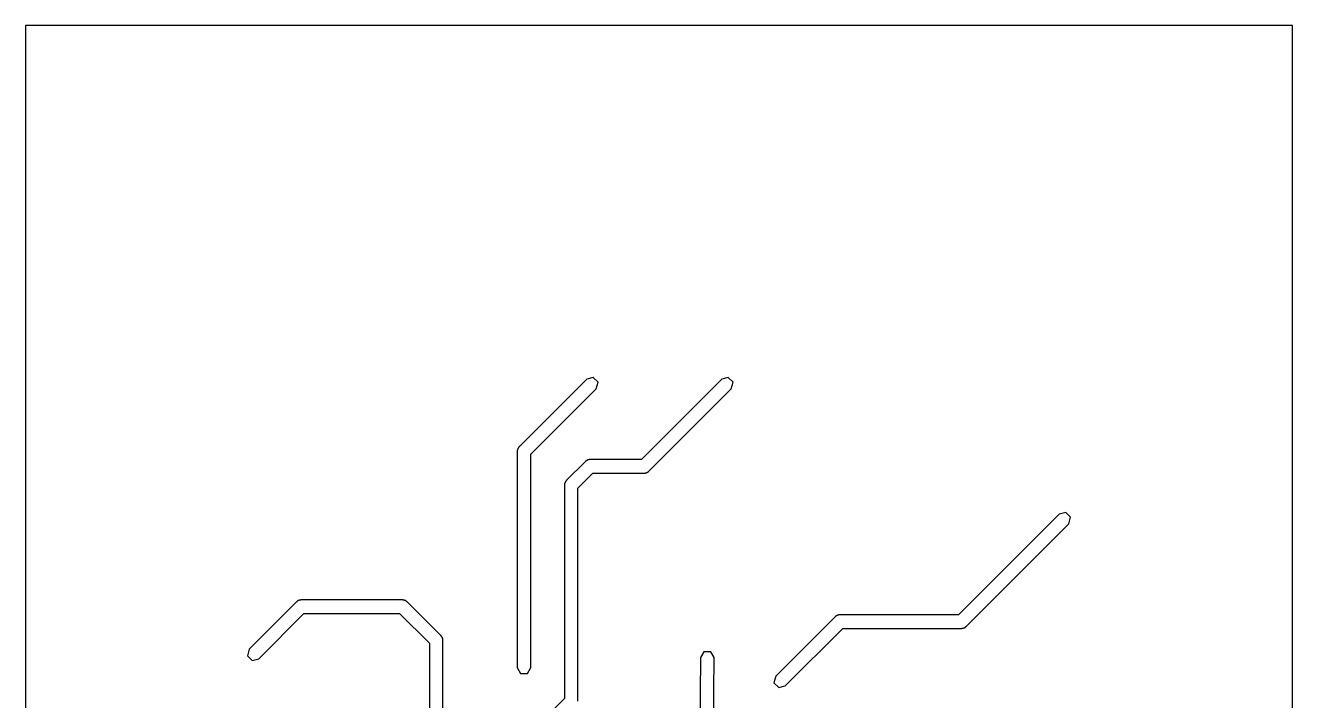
# Model space of a CAD drawing. Extents: x -11.9 to 11.9, y -22 to 22.
# Drawn here: x -11.92 to 11.92, y 9.28 to 21.99 of the extents above; entities that cross this region are included whole.
import ezdxf

# ---------------------------------------------------------------- set-up
doc = ezdxf.new("R2010")
doc.units = 0
doc.layers.add('BOTTOM_-_WELDED', color=7, linetype='CONTINUOUS')

msp = doc.modelspace()

# ---------------------------------------------------------------- linework, layer by layer
at = {"layer": 'BOTTOM_-_WELDED', "color": 250}
msp.add_lwpolyline([(-11.9199, -21.9873), (11.9199, -21.9873), (11.9199, 21.9873), (-11.9199, 21.9873), (-11.9199, -21.9873)], close=True, dxfattribs=at)
at = {"layer": 'BOTTOM_-_WELDED', "color": 132}
for points in [[(-2.413, 13.9174), (-1.1802, 15.1502), (-1.1473, 15.2729), (-1.2371, 15.3627), (-1.3598, 15.3298), (-2.627, 14.0625), (-2.6285, 14.0611), (-2.6298, 14.0598), (-2.63, 14.0596), (-2.6313, 14.0583), (-2.6315, 14.0581), (-2.6328, 14.0567), (-2.6329, 14.0566), (-2.6342, 14.0552), (-2.6343, 14.0551), (-2.6356, 14.0536), (-2.637, 14.052), (-2.6383, 14.0504), (-2.6396, 14.0488), (-2.6409, 14.0472), (-2.6409, 14.0471), (-2.6421, 14.0455), (-2.6422, 14.0454), (-2.6433, 14.0439), (-2.6434, 14.0438), (-2.6445, 14.0422), (-2.6446, 14.042), (-2.6456, 14.0405), (-2.6458, 14.0403), (-2.6468, 14.0388), (-2.6469, 14.0386), (-2.6479, 14.037), (-2.648, 14.0368), (-2.6489, 14.0353), (-2.6491, 14.035), (-2.65, 14.0335), (-2.6501, 14.0333), (-2.651, 14.0317), (-2.6511, 14.0315), (-2.652, 14.0299), (-2.6521, 14.0296), (-2.6529, 14.0281), (-2.6531, 14.0278), (-2.6539, 14.0263), (-2.654, 14.026), (-2.6548, 14.0244), (-2.6549, 14.0241), (-2.6556, 14.0225), (-2.6558, 14.0222), (-2.6565, 14.0207), (-2.6566, 14.0203), (-2.6573, 14.0188), (-2.6574, 14.0184), (-2.658, 14.0169), (-2.6582, 14.0165), (-2.6588, 14.0149), (-2.6589, 14.0146), (-2.6595, 14.013), (-2.6596, 14.0127), (-2.6602, 14.0111), (-2.6603, 14.0107), (-2.6608, 14.0091), (-2.6609, 14.0088), (-2.6615, 14.0071), (-2.6615, 14.0068), (-2.662, 14.0051), (-2.6621, 14.0049), (-2.6626, 14.0031), (-2.6627, 14.0029), (-2.6631, 14.0011), (-2.6632, 14.0009), (-2.6636, 13.9991), (-2.6637, 13.9989), (-2.6641, 13.9971), (-2.6641, 13.9969), (-2.6645, 13.9951), (-2.6645, 13.9949), (-2.6649, 13.993), (-2.6649, 13.9928), (-2.6653, 13.991), (-2.6653, 13.9908), (-2.6656, 13.9889), (-2.6656, 13.9888), (-2.6659, 13.9868), (-2.6661, 13.9848), (-2.6662, 13.9847), (-2.6664, 13.9827), (-2.6666, 13.9806), (-2.6667, 13.9785), (-2.6668, 13.9765), (-2.6668, 13.9764), (-2.6669, 13.9744), (-2.6669, 13.9742), (-2.667, 13.9723), (-2.667, 13.9721), (-2.667, 13.9703), (-2.667, 13.97), (-2.667, 13.9682), (-2.667, 13.9661), (-2.667, 9.906), (-2.6035, 9.796), (-2.4765, 9.796), (-2.413, 9.906), (-2.413, 13.9174)], [(3.3111, 10.8566), (2.1962, 9.7418), (2.1633, 9.6191), (2.2531, 9.5293), (2.3758, 9.5622), (3.4562, 10.6426), (5.1541, 10.6426), (5.1562, 10.6426), (5.1583, 10.6426), (5.6857, 10.6426), (5.6878, 10.6426), (5.6896, 10.6426), (5.6899, 10.6426), (5.6917, 10.6426), (5.6919, 10.6426), (5.6938, 10.6427), (5.694, 10.6427), (5.696, 10.6428), (5.6961, 10.6428), (5.6981, 10.6429), (5.7002, 10.643), (5.7023, 10.6432), (5.7043, 10.6434), (5.7044, 10.6435), (5.7064, 10.6437), (5.7084, 10.644), (5.7085, 10.644), (5.7104, 10.6443), (5.7106, 10.6443), (5.7124, 10.6447), (5.7126, 10.6447), (5.7145, 10.6451), (5.7147, 10.6451), (5.7165, 10.6455), (5.7167, 10.6455), (5.7185, 10.6459), (5.7187, 10.646), (5.7205, 10.6464), (5.7207, 10.6465), (5.7225, 10.6469), (5.7227, 10.647), (5.7245, 10.6475), (5.7247, 10.6476), (5.7264, 10.6481), (5.7267, 10.6481), (5.7284, 10.6487), (5.7287, 10.6488), (5.7303, 10.6493), (5.7307, 10.6494), (5.7323, 10.65), (5.7326, 10.6501), (5.7342, 10.6507), (5.7345, 10.6508), (5.7361, 10.6514), (5.7365, 10.6516), (5.738, 10.6522), (5.7384, 10.6523), (5.7399, 10.653), (5.7403, 10.6531), (5.7418, 10.6538), (5.7421, 10.654), (5.7437, 10.6547), (5.744, 10.6548), (5.7456, 10.6556), (5.7459, 10.6557), (5.7474, 10.6565), (5.7477, 10.6567), (5.7492, 10.6575), (5.7495, 10.6576), (5.7511, 10.6585), (5.7513, 10.6586), (5.7529, 10.6595), (5.7531, 10.6596), (5.7546, 10.6605), (5.7549, 10.6607), (5.7564, 10.6616), (5.7566, 10.6617), (5.7582, 10.6627), (5.7584, 10.6628), (5.7599, 10.6638), (5.7601, 10.664), (5.7616, 10.665), (5.7618, 10.6651), (5.7634, 10.6662), (5.7635, 10.6663), (5.765, 10.6674), (5.7651, 10.6675), (5.7667, 10.6687), (5.7668, 10.6687), (5.7684, 10.67), (5.77, 10.6713), (5.7716, 10.6726), (5.7732, 10.674), (5.7747, 10.6753), (5.7748, 10.6754), (5.7762, 10.6767), (5.7763, 10.6768), (5.7777, 10.6781), (5.7779, 10.6783), (5.7792, 10.6796), (5.7794, 10.6798), (5.7807, 10.6811), (5.7821, 10.6826), (7.7098, 12.6102), (7.7427, 12.7329), (7.6529, 12.8227), (7.5302, 12.7898), (5.637, 10.8966), (5.1583, 10.8966), (5.1562, 10.8966), (5.1541, 10.8966), (3.4075, 10.8966), (3.4054, 10.8966), (3.4036, 10.8966), (3.4033, 10.8966), (3.4015, 10.8966), (3.4013, 10.8966), (3.3994, 10.8965), (3.3992, 10.8965), (3.3972, 10.8964), (3.3971, 10.8964), (3.3951, 10.8963), (3.393, 10.8962), (3.3909, 10.896), (3.3889, 10.8958), (3.3888, 10.8957), (3.3868, 10.8955), (3.3848, 10.8952), (3.3847, 10.8952), (3.3828, 10.8949), (3.3826, 10.8949), (3.3808, 10.8945), (3.3806, 10.8945), (3.3787, 10.8941), (3.3785, 10.8941), (3.3767, 10.8937), (3.3765, 10.8937), (3.3747, 10.8933), (3.3745, 10.8932), (3.3727, 10.8928), (3.3725, 10.8927), (3.3707, 10.8923), (3.3705, 10.8922), (3.3687, 10.8917), (3.3685, 10.8916), (3.3668, 10.8911), (3.3665, 10.8911), (3.3648, 10.8905), (3.3645, 10.8904), (3.3629, 10.8899), (3.3625, 10.8898), (3.3609, 10.8892), (3.3606, 10.8891), (3.359, 10.8885), (3.3587, 10.8884), (3.3571, 10.8878), (3.3567, 10.8876), (3.3552, 10.887), (3.3548, 10.8869), (3.3533, 10.8862), (3.3529, 10.8861), (3.3514, 10.8854), (3.3511, 10.8852), (3.3495, 10.8845), (3.3492, 10.8844), (3.3476, 10.8836), (3.3473, 10.8835), (3.3458, 10.8827), (3.3455, 10.8825), (3.344, 10.8817), (3.3437, 10.8816), (3.3421, 10.8807), (3.3419, 10.8806), (3.3403, 10.8797), (3.3401, 10.8796), (3.3386, 10.8787), (3.3383, 10.8785), (3.3368, 10.8776), (3.3366, 10.8775), (3.335, 10.8765), (3.3348, 10.8764), (3.3333, 10.8754), (3.3331, 10.8752), (3.3316, 10.8742), (3.3314, 10.8741), (3.3298, 10.873), (3.3297, 10.8729), (3.3282, 10.8718), (3.3281, 10.8717), (3.3265, 10.8705), (3.3264, 10.8705), (3.3248, 10.8692), (3.3232, 10.8679), (3.3216, 10.8666), (3.32, 10.8652), (3.3185, 10.8639), (3.3184, 10.8638), (3.317, 10.8625), (3.3169, 10.8624), (3.3155, 10.8611), (3.3153, 10.8609), (3.314, 10.8596), (3.3138, 10.8594), (3.3125, 10.8581), (3.3111, 10.8566)], [(2.6302, 7.7764), (1.0243, 8.8178), (1.0369, 10.0913), (0.9734, 10.2013), (0.8464, 10.2013), (0.7829, 10.0913), (0.7694, 8.7308), (0.8329, 8.6208), (0.887, 8.6041), (2.4976, 7.5598), (2.6246, 7.5565), (2.691, 7.6648), (2.6302, 7.7764)]]:
    msp.add_lwpolyline(points, close=True, dxfattribs=at)
for points in [[(-1.524, 9.2749), (-1.524, 13.2824), (-1.2428, 13.5636), (-0.2833, 13.5636), (-0.2812, 13.5636), (-0.2794, 13.5636), (-0.2791, 13.5636), (-0.2773, 13.5636), (-0.2771, 13.5636), (-0.2752, 13.5637), (-0.275, 13.5637), (-0.273, 13.5638), (-0.2729, 13.5638), (-0.2709, 13.5639), (-0.2688, 13.564), (-0.2667, 13.5642), (-0.2647, 13.5644), (-0.2646, 13.5645), (-0.2626, 13.5647), (-0.2606, 13.565), (-0.2605, 13.565), (-0.2586, 13.5653), (-0.2584, 13.5653), (-0.2566, 13.5657), (-0.2564, 13.5657), (-0.2545, 13.5661), (-0.2543, 13.5661), (-0.2525, 13.5665), (-0.2523, 13.5665), (-0.2505, 13.5669), (-0.2503, 13.567), (-0.2485, 13.5674), (-0.2483, 13.5675), (-0.2465, 13.5679), (-0.2463, 13.568), (-0.2445, 13.5685), (-0.2443, 13.5686), (-0.2426, 13.5691), (-0.2423, 13.5691), (-0.2406, 13.5697), (-0.2403, 13.5698), (-0.2387, 13.5703), (-0.2383, 13.5704), (-0.2367, 13.571), (-0.2364, 13.5711), (-0.2348, 13.5717), (-0.2345, 13.5718), (-0.2329, 13.5724), (-0.2325, 13.5726), (-0.231, 13.5732), (-0.2306, 13.5733), (-0.2291, 13.574), (-0.2287, 13.5741), (-0.2272, 13.5748), (-0.2269, 13.575), (-0.2253, 13.5757), (-0.225, 13.5758), (-0.2234, 13.5766), (-0.2231, 13.5767), (-0.2216, 13.5775), (-0.2213, 13.5777), (-0.2198, 13.5785), (-0.2195, 13.5786), (-0.2179, 13.5795), (-0.2177, 13.5796), (-0.2161, 13.5805), (-0.2159, 13.5806), (-0.2144, 13.5815), (-0.2141, 13.5817), (-0.2126, 13.5826), (-0.2124, 13.5827), (-0.2108, 13.5837), (-0.2106, 13.5838), (-0.2091, 13.5848), (-0.2089, 13.585), (-0.2074, 13.586), (-0.2072, 13.5861), (-0.2056, 13.5872), (-0.2055, 13.5873), (-0.204, 13.5884), (-0.2039, 13.5885), (-0.2023, 13.5897), (-0.2022, 13.5897), (-0.2006, 13.591), (-0.199, 13.5923), (-0.1974, 13.5936), (-0.1958, 13.595), (-0.1943, 13.5963), (-0.1942, 13.5964), (-0.1928, 13.5977), (-0.1927, 13.5978), (-0.1913, 13.5991), (-0.1911, 13.5993), (-0.1898, 13.6006), (-0.1896, 13.6008), (-0.1883, 13.6021), (-0.1869, 13.6036), (1.3598, 15.1502), (1.3927, 15.2729), (1.3029, 15.3627), (1.1802, 15.3298), (-0.332, 13.8176), (-1.2915, 13.8176), (-1.2936, 13.8176), (-1.2954, 13.8176), (-1.2957, 13.8176), (-1.2975, 13.8176), (-1.2977, 13.8176), (-1.2996, 13.8175), (-1.2998, 13.8175), (-1.3018, 13.8174), (-1.3019, 13.8174), (-1.3039, 13.8173), (-1.306, 13.8172), (-1.3081, 13.817), (-1.3101, 13.8168), (-1.3102, 13.8167), (-1.3122, 13.8165), (-1.3142, 13.8162), (-1.3143, 13.8162), (-1.3162, 13.8159), (-1.3164, 13.8159), (-1.3182, 13.8155), (-1.3184, 13.8155), (-1.3203, 13.8151), (-1.3205, 13.8151), (-1.3223, 13.8147), (-1.3225, 13.8147), (-1.3243, 13.8143), (-1.3245, 13.8142), (-1.3263, 13.8138), (-1.3265, 13.8137), (-1.3283, 13.8133), (-1.3285, 13.8132), (-1.3303, 13.8127), (-1.3305, 13.8126), (-1.3322, 13.8121), (-1.3325, 13.8121), (-1.3342, 13.8115), (-1.3345, 13.8114), (-1.3361, 13.8109), (-1.3365, 13.8108), (-1.3381, 13.8102), (-1.3384, 13.8101), (-1.34, 13.8095), (-1.3403, 13.8094), (-1.3419, 13.8088), (-1.3423, 13.8086), (-1.3438, 13.808), (-1.3442, 13.8079), (-1.3457, 13.8072), (-1.3461, 13.8071), (-1.3476, 13.8064), (-1.3479, 13.8062), (-1.3495, 13.8055), (-1.3498, 13.8054), (-1.3514, 13.8046), (-1.3517, 13.8045), (-1.3532, 13.8037), (-1.3535, 13.8035), (-1.355, 13.8027), (-1.3553, 13.8026), (-1.3569, 13.8017), (-1.3571, 13.8016), (-1.3587, 13.8007), (-1.3589, 13.8006), (-1.3604, 13.7997), (-1.3607, 13.7995), (-1.3622, 13.7986), (-1.3624, 13.7985), (-1.364, 13.7975), (-1.3642, 13.7974), (-1.3657, 13.7964), (-1.3659, 13.7962), (-1.3674, 13.7952), (-1.3676, 13.7951), (-1.3692, 13.794), (-1.3693, 13.7939), (-1.3708, 13.7928), (-1.3709, 13.7927), (-1.3725, 13.7915), (-1.3726, 13.7915), (-1.3742, 13.7902), (-1.3758, 13.7889), (-1.3774, 13.7876), (-1.379, 13.7862), (-1.3805, 13.7849), (-1.3806, 13.7848), (-1.382, 13.7835), (-1.3821, 13.7834), (-1.3835, 13.7821), (-1.3837, 13.7819), (-1.385, 13.7806), (-1.3852, 13.7804), (-1.3865, 13.7791), (-1.3879, 13.7776), (-1.3879, 13.7776), (-1.738, 13.4275), (-1.7395, 13.4261), (-1.7408, 13.4248), (-1.741, 13.4246), (-1.7423, 13.4233), (-1.7425, 13.4231), (-1.7438, 13.4217), (-1.7439, 13.4216), (-1.7452, 13.4202), (-1.7453, 13.4201), (-1.7466, 13.4186), (-1.748, 13.417), (-1.7493, 13.4154), (-1.7506, 13.4138), (-1.7519, 13.4122), (-1.7519, 13.4121), (-1.7531, 13.4105), (-1.7532, 13.4104), (-1.7543, 13.4089), (-1.7544, 13.4088), (-1.7555, 13.4072), (-1.7556, 13.407), (-1.7566, 13.4055), (-1.7568, 13.4053), (-1.7578, 13.4038), (-1.7579, 13.4036), (-1.7589, 13.402), (-1.759, 13.4018), (-1.7599, 13.4003), (-1.7601, 13.4), (-1.761, 13.3985), (-1.7611, 13.3983), (-1.762, 13.3967), (-1.7621, 13.3965), (-1.763, 13.3949), (-1.7631, 13.3946), (-1.7639, 13.3931), (-1.7641, 13.3928), (-1.7649, 13.3913), (-1.765, 13.391), (-1.7658, 13.3894), (-1.7659, 13.3891), (-1.7666, 13.3875), (-1.7668, 13.3872), (-1.7675, 13.3857), (-1.7676, 13.3853), (-1.7683, 13.3838), (-1.7684, 13.3834), (-1.769, 13.3819), (-1.7692, 13.3815), (-1.7698, 13.3799), (-1.7699, 13.3796), (-1.7705, 13.378), (-1.7706, 13.3777), (-1.7712, 13.3761), (-1.7713, 13.3757), (-1.7718, 13.3741), (-1.7719, 13.3738), (-1.7725, 13.3721), (-1.7725, 13.3718), (-1.773, 13.3701), (-1.7731, 13.3699), (-1.7736, 13.3681), (-1.7737, 13.3679), (-1.7741, 13.3661), (-1.7742, 13.3659), (-1.7746, 13.3641), (-1.7747, 13.3639), (-1.7751, 13.3621), (-1.7751, 13.3619), (-1.7755, 13.3601), (-1.7755, 13.3599), (-1.7759, 13.358), (-1.7759, 13.3578), (-1.7763, 13.356), (-1.7763, 13.3558), (-1.7766, 13.3539), (-1.7766, 13.3538), (-1.7769, 13.3518), (-1.7771, 13.3498), (-1.7772, 13.3497), (-1.7774, 13.3477), (-1.7776, 13.3456), (-1.7777, 13.3435), (-1.7778, 13.3415), (-1.7778, 13.3414), (-1.7779, 13.3394), (-1.7779, 13.3392), (-1.778, 13.3373), (-1.778, 13.3371), (-1.778, 13.3353), (-1.778, 13.335), (-1.778, 13.3332), (-1.778, 13.3311), (-1.778, 9.3236), (-2.2116, 8.89)], [(-4.064, 8.89), (-4.064, 10.4101), (-4.064, 10.4122), (-4.064, 10.414), (-4.064, 10.4143), (-4.064, 10.4161), (-4.064, 10.4163), (-4.0641, 10.4182), (-4.0641, 10.4184), (-4.0642, 10.4204), (-4.0642, 10.4205), (-4.0643, 10.4225), (-4.0644, 10.4246), (-4.0646, 10.4267), (-4.0648, 10.4287), (-4.0649, 10.4288), (-4.0651, 10.4308), (-4.0654, 10.4328), (-4.0654, 10.4329), (-4.0657, 10.4348), (-4.0657, 10.435), (-4.0661, 10.4368), (-4.0661, 10.437), (-4.0665, 10.4389), (-4.0665, 10.4391), (-4.0669, 10.4409), (-4.0669, 10.4411), (-4.0673, 10.4429), (-4.0674, 10.4431), (-4.0678, 10.4449), (-4.0679, 10.4451), (-4.0683, 10.4469), (-4.0684, 10.4471), (-4.0689, 10.4489), (-4.069, 10.4491), (-4.0695, 10.4508), (-4.0695, 10.4511), (-4.0701, 10.4528), (-4.0702, 10.4531), (-4.0707, 10.4547), (-4.0708, 10.4551), (-4.0714, 10.4567), (-4.0715, 10.457), (-4.0721, 10.4586), (-4.0722, 10.4589), (-4.0728, 10.4605), (-4.073, 10.4609), (-4.0736, 10.4624), (-4.0737, 10.4628), (-4.0744, 10.4643), (-4.0745, 10.4647), (-4.0752, 10.4662), (-4.0754, 10.4665), (-4.0761, 10.4681), (-4.0762, 10.4684), (-4.077, 10.47), (-4.0771, 10.4703), (-4.0779, 10.4718), (-4.0781, 10.4721), (-4.0789, 10.4736), (-4.079, 10.4739), (-4.0799, 10.4755), (-4.08, 10.4757), (-4.0809, 10.4773), (-4.081, 10.4775), (-4.0819, 10.479), (-4.0821, 10.4793), (-4.083, 10.4808), (-4.0831, 10.481), (-4.0841, 10.4826), (-4.0842, 10.4828), (-4.0852, 10.4843), (-4.0854, 10.4845), (-4.0864, 10.486), (-4.0865, 10.4862), (-4.0876, 10.4878), (-4.0877, 10.4879), (-4.0888, 10.4894), (-4.0889, 10.4895), (-4.0901, 10.4911), (-4.0901, 10.4912), (-4.0914, 10.4928), (-4.0927, 10.4944), (-4.094, 10.496), (-4.0954, 10.4976), (-4.0967, 10.4991), (-4.0968, 10.4992), (-4.0981, 10.5006), (-4.0982, 10.5007), (-4.0995, 10.5021), (-4.0997, 10.5023), (-4.101, 10.5036), (-4.1012, 10.5038), (-4.1025, 10.5051), (-4.104, 10.5065), (-4.7335, 11.136), (-4.7349, 11.1375), (-4.7362, 11.1388), (-4.7364, 11.139), (-4.7377, 11.1403), (-4.7379, 11.1405), (-4.7393, 11.1418), (-4.7394, 11.1419), (-4.7408, 11.1432), (-4.7409, 11.1433), (-4.7424, 11.1446), (-4.744, 11.146), (-4.7456, 11.1473), (-4.7472, 11.1486), (-4.7488, 11.1499), (-4.7489, 11.1499), (-4.7505, 11.1511), (-4.7506, 11.1512), (-4.7521, 11.1523), (-4.7522, 11.1524), (-4.7538, 11.1535), (-4.754, 11.1536), (-4.7555, 11.1546), (-4.7557, 11.1548), (-4.7572, 11.1558), (-4.7574, 11.1559), (-4.759, 11.1569), (-4.7592, 11.157), (-4.7607, 11.1579), (-4.761, 11.1581), (-4.7625, 11.159), (-4.7627, 11.1591), (-4.7643, 11.16), (-4.7645, 11.1601), (-4.7661, 11.161), (-4.7664, 11.1611), (-4.7679, 11.1619), (-4.7682, 11.1621), (-4.7697, 11.1629), (-4.77, 11.163), (-4.7716, 11.1638), (-4.7719, 11.1639), (-4.7735, 11.1646), (-4.7738, 11.1648), (-4.7753, 11.1655), (-4.7757, 11.1656), (-4.7772, 11.1663), (-4.7776, 11.1664), (-4.7791, 11.167), (-4.7795, 11.1672), (-4.7811, 11.1678), (-4.7814, 11.1679), (-4.783, 11.1685), (-4.7833, 11.1686), (-4.7849, 11.1692), (-4.7853, 11.1693), (-4.7869, 11.1698), (-4.7872, 11.1699), (-4.7889, 11.1705), (-4.7892, 11.1705), (-4.7909, 11.171), (-4.7911, 11.1711), (-4.7929, 11.1716), (-4.7931, 11.1717), (-4.7949, 11.1721), (-4.7951, 11.1722), (-4.7969, 11.1726), (-4.7971, 11.1727), (-4.7989, 11.1731), (-4.7991, 11.1731), (-4.8009, 11.1735), (-4.8011, 11.1735), (-4.803, 11.1739), (-4.8032, 11.1739), (-4.805, 11.1743), (-4.8052, 11.1743), (-4.8071, 11.1746), (-4.8072, 11.1746), (-4.8092, 11.1749), (-4.8112, 11.1751), (-4.8113, 11.1752), (-4.8133, 11.1754), (-4.8154, 11.1756), (-4.8175, 11.1757), (-4.8195, 11.1758), (-4.8196, 11.1758), (-4.8216, 11.1759), (-4.8218, 11.1759), (-4.8237, 11.176), (-4.8239, 11.176), (-4.8257, 11.176), (-4.826, 11.176), (-4.8278, 11.176), (-4.8299, 11.176), (-6.7271, 11.176), (-6.7292, 11.176), (-6.731, 11.176), (-6.7313, 11.176), (-6.7331, 11.176), (-6.7333, 11.176), (-6.7352, 11.1759), (-6.7354, 11.1759), (-6.7374, 11.1758), (-6.7375, 11.1758), (-6.7395, 11.1757), (-6.7416, 11.1756), (-6.7437, 11.1754), (-6.7457, 11.1752), (-6.7458, 11.1751), (-6.7478, 11.1749), (-6.7498, 11.1746), (-6.7499, 11.1746), (-6.7518, 11.1743), (-6.752, 11.1743), (-6.7538, 11.1739), (-6.754, 11.1739), (-6.7559, 11.1735), (-6.7561, 11.1735), (-6.7579, 11.1731), (-6.7581, 11.1731), (-6.7599, 11.1727), (-6.7601, 11.1726), (-6.7619, 11.1722), (-6.7621, 11.1721), (-6.7639, 11.1717), (-6.7641, 11.1716), (-6.7659, 11.1711), (-6.7661, 11.171), (-6.7678, 11.1705), (-6.7681, 11.1705), (-6.7698, 11.1699), (-6.7701, 11.1698), (-6.7717, 11.1693), (-6.7721, 11.1692), (-6.7737, 11.1686), (-6.774, 11.1685), (-6.7756, 11.1679), (-6.7759, 11.1678), (-6.7775, 11.1672), (-6.7779, 11.167), (-6.7794, 11.1664), (-6.7798, 11.1663), (-6.7813, 11.1656), (-6.7817, 11.1655), (-6.7832, 11.1648), (-6.7835, 11.1646), (-6.7851, 11.1639), (-6.7854, 11.1638), (-6.787, 11.163), (-6.7873, 11.1629), (-6.7888, 11.1621), (-6.7891, 11.1619), (-6.7906, 11.1611), (-6.7909, 11.161), (-6.7925, 11.1601), (-6.7927, 11.16), (-6.7943, 11.1591), (-6.7945, 11.159), (-6.796, 11.1581), (-6.7963, 11.1579), (-6.7978, 11.157), (-6.798, 11.1569), (-6.7996, 11.1559), (-6.7998, 11.1558), (-6.8013, 11.1548), (-6.8015, 11.1546), (-6.803, 11.1536), (-6.8032, 11.1535), (-6.8048, 11.1524), (-6.8049, 11.1523), (-6.8064, 11.1512), (-6.8065, 11.1511), (-6.8081, 11.1499), (-6.8082, 11.1499), (-6.8098, 11.1486), (-6.8114, 11.1473), (-6.813, 11.146), (-6.8146, 11.1446), (-6.8161, 11.1433), (-6.8162, 11.1432), (-6.8176, 11.1419), (-6.8177, 11.1418), (-6.8191, 11.1405), (-6.8193, 11.1403), (-6.8206, 11.139), (-6.8208, 11.1388), (-6.8221, 11.1375), (-6.8235, 11.136), (-7.7098, 10.2498), (-7.7427, 10.1271), (-7.6529, 10.0373), (-7.5302, 10.0702), (-6.6784, 10.922), (-4.8786, 10.922), (-4.318, 10.3614), (-4.318, 8.7671)]]:
    msp.add_lwpolyline(points, dxfattribs=at)

doc.saveas('drawing.dxf')
